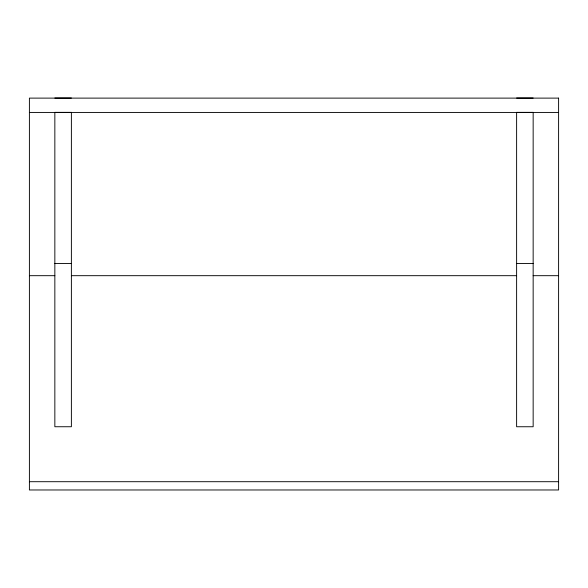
<?xml version="1.0" encoding="UTF-8"?>
<svg xmlns="http://www.w3.org/2000/svg" width="588" height="588" viewBox="0 0 588 588"><rect width="100%" height="100%" fill="white"/><g stroke="black" fill="none" stroke-linecap="round" stroke-linejoin="round"><path stroke-width="0.88" d="M54.846 98.027L71.383 98.027M516.617 98.027L533.154 98.027M29.4 112.433L558.6 112.433M54.846 263.461L71.383 263.461M516.617 263.461L533.154 263.461M29.4 275.684L54.846 275.684M71.383 275.684L516.617 275.684M533.154 275.684L558.6 275.684M29.4 481.704L558.6 481.704M558.6 98.115L29.4 98.115L29.4 489.973L558.6 489.973L558.6 98.115M71.383 112.359L54.846 112.359L54.846 426.741L71.383 426.741L71.383 112.359M533.154 112.359L516.617 112.359L516.617 426.748L533.154 426.748L533.154 112.359"/></g></svg>
